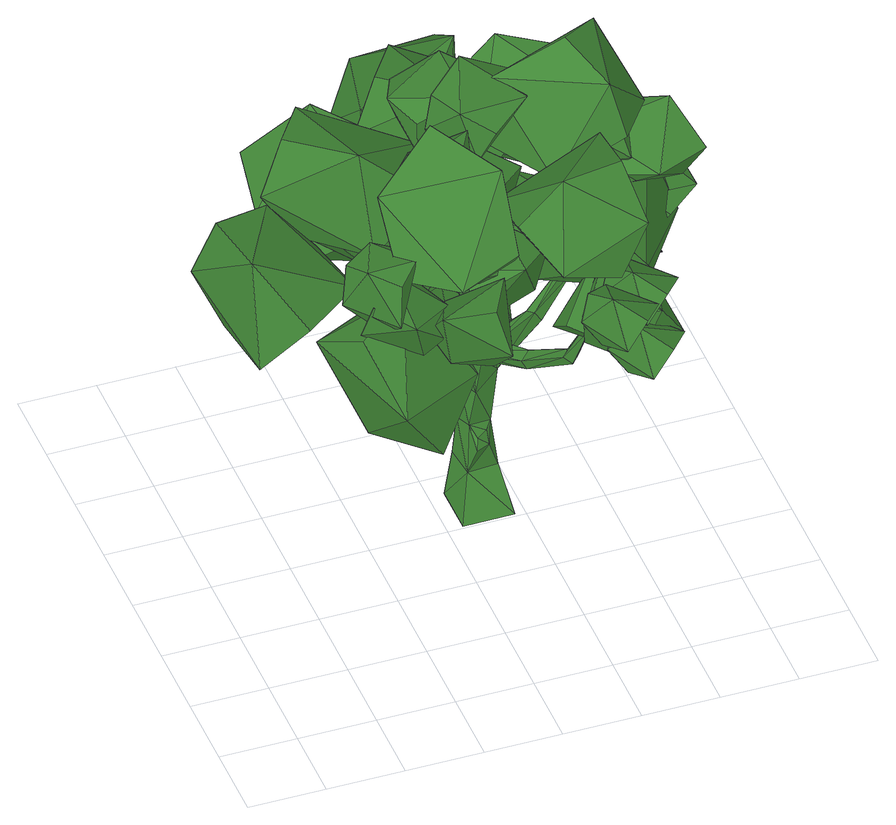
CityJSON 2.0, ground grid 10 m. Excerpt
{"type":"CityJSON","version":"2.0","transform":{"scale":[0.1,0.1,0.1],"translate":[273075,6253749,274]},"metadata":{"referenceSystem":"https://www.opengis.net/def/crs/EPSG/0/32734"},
"CityObjects":{
"tree1":{"type":"SolitaryVegetationObject","attributes":{"height":2,"width":0.155,"group":"standard","type":"broadleaf","footprint":[263508.92,6242828.87],"ground_height":14.4},"geometry":[{"type":"MultiSurface","lod":"2","boundaries":[[[0,1,2]],[[3,4,5]],[[0,6,7]],[[8,9,6]],[[9,10,11]],[[3,12,13]],[[2,8,0]],[[14,15,8]],[[15,16,10]],[[17,18,19]],[[2,20,14]],[[20,21,14]],[[22,16,21]],[[23,24,25]],[[7,20,1]],[[22,26,9]],[[9,23,22]],[[11,27,23]],[[28,29,30]],[[25,31,32]],[[33,34,35]],[[5,36,37]],[[38,39,40]],[[34,41,35]],[[28,38,34]],[[31,41,29]],[[39,42,43]],[[41,44,29]],[[29,39,30]],[[41,40,45]],[[46,42,47]],[[40,47,45]],[[39,46,40]],[[44,47,42]],[[48,49,50]],[[11,48,51]],[[11,12,3]],[[10,13,48]],[[52,53,54]],[[51,50,55]],[[12,55,52]],[[12,49,13]],[[56,57,58]],[[52,59,49]],[[49,56,50]],[[55,56,53]],[[60,57,61]],[[53,58,60]],[[53,61,54]],[[54,57,59]],[[62,63,64]],[[19,65,66]],[[67,65,62]],[[17,62,68]],[[10,17,32]],[[10,66,67]],[[16,19,66]],[[32,19,25]],[[64,69,70]],[[68,71,18]],[[18,63,65]],[[68,64,72]],[[70,73,74]],[[72,75,71]],[[63,75,69]],[[64,76,72]],[[73,77,74]],[[76,78,75]],[[75,73,69]],[[76,74,77]],[[79,80,81]],[[22,81,80]],[[9,79,6]],[[20,79,81]],[[82,83,84]],[[33,85,86]],[[33,28,34]],[[87,32,31]],[[33,36,88]],[[86,82,84]],[[27,37,82]],[[89,90,91]],[[82,92,93]],[[84,89,36]],[[37,89,92]],[[94,91,90]],[[89,95,92]],[[83,94,90]],[[93,95,94]],[[86,24,27]],[[86,85,24]],[[85,25,24]],[[5,87,88]],[[5,4,87]],[[4,32,87]],[[0,7,1]],[[0,8,6]],[[8,15,9]],[[9,15,10]],[[13,32,4]],[[4,3,13]],[[2,14,8]],[[14,21,15]],[[15,21,16]],[[17,68,18]],[[2,1,20]],[[20,22,21]],[[22,23,16]],[[25,16,23]],[[23,27,24]],[[7,6,20]],[[22,80,26]],[[9,11,23]],[[11,3,27]],[[28,31,29]],[[25,35,31]],[[35,25,85]],[[85,33,35]],[[37,3,5]],[[5,88,36]],[[38,30,39]],[[34,38,41]],[[28,30,38]],[[31,35,41]],[[39,44,42]],[[41,45,44]],[[29,44,39]],[[41,38,40]],[[46,43,42]],[[40,46,47]],[[39,43,46]],[[44,45,47]],[[48,13,49]],[[11,10,48]],[[11,51,12]],[[10,32,13]],[[52,55,53]],[[51,48,50]],[[12,51,55]],[[12,52,49]],[[56,59,57]],[[52,54,59]],[[49,59,56]],[[55,50,56]],[[60,58,57]],[[53,56,58]],[[53,60,61]],[[54,61,57]],[[62,65,63]],[[19,18,65]],[[67,66,65]],[[17,67,62]],[[10,67,17]],[[10,16,66]],[[16,25,19]],[[32,17,19]],[[64,63,69]],[[68,72,71]],[[18,71,63]],[[68,62,64]],[[70,69,73]],[[72,76,75]],[[63,71,75]],[[64,70,76]],[[73,78,77]],[[76,77,78]],[[75,78,73]],[[76,70,74]],[[79,26,80]],[[22,20,81]],[[9,26,79]],[[20,6,79]],[[82,93,83]],[[33,88,28]],[[28,88,31]],[[88,87,31]],[[33,84,36]],[[84,33,86]],[[86,27,82]],[[27,3,37]],[[89,83,90]],[[82,37,92]],[[84,83,89]],[[37,36,89]],[[94,95,91]],[[89,91,95]],[[83,93,94]],[[93,92,95]],[[96,97,98]],[[99,100,101]],[[102,103,104]],[[96,98,104]],[[105,106,107]],[[108,109,110]],[[111,112,113]],[[105,107,113]],[[114,115,116]],[[117,118,119]],[[120,121,122]],[[114,116,122]],[[123,124,125]],[[126,127,128]],[[129,130,131]],[[123,125,131]],[[132,133,134]],[[135,136,137]],[[138,139,140]],[[132,134,140]],[[141,142,143]],[[144,145,146]],[[147,148,149]],[[141,143,149]],[[150,151,152]],[[153,154,155]],[[156,157,158]],[[150,152,158]],[[159,160,161]],[[162,163,164]],[[165,166,167]],[[159,161,167]],[[168,169,170]],[[171,172,173]],[[174,175,176]],[[168,170,176]],[[177,178,179]],[[180,181,182]],[[183,184,185]],[[177,179,185]],[[186,187,188]],[[189,190,191]],[[192,193,194]],[[186,188,194]],[[195,196,197]],[[198,199,200]],[[201,202,203]],[[195,197,203]],[[204,205,206]],[[207,208,209]],[[210,211,212]],[[204,206,212]],[[213,214,215]],[[216,217,218]],[[219,220,221]],[[213,215,221]],[[222,223,224]],[[225,226,227]],[[228,229,230]],[[222,224,230]],[[231,232,233]],[[234,235,236]],[[237,238,239]],[[231,233,239]],[[240,241,242]],[[243,244,245]],[[246,247,248]],[[240,242,248]],[[249,250,251]],[[252,253,254]],[[255,256,257]],[[249,251,257]],[[258,259,260]],[[261,262,263]],[[264,265,266]],[[258,260,266]],[[267,268,269]],[[270,271,272]],[[273,274,275]],[[267,269,275]],[[276,277,278]],[[279,280,281]],[[282,283,284]],[[276,278,284]],[[285,286,287]],[[288,289,290]],[[291,292,293]],[[285,287,293]],[[294,295,296]],[[297,298,299]],[[300,301,302]],[[294,296,302]],[[303,304,305]],[[306,307,308]],[[309,310,311]],[[303,305,311]],[[312,313,314]],[[315,316,317]],[[318,319,320]],[[312,314,320]],[[321,322,323]],[[324,325,326]],[[327,328,329]],[[321,323,329]],[[330,331,332]],[[333,334,335]],[[336,337,338]],[[330,332,338]],[[339,340,341]],[[342,343,344]],[[345,346,347]],[[339,341,347]],[[348,349,350]],[[351,352,353]],[[354,355,356]],[[348,350,356]],[[357,358,359]],[[360,361,362]],[[363,364,365]],[[357,359,365]],[[366,367,368]],[[369,370,371]],[[372,373,374]],[[366,368,374]],[[375,376,377]],[[378,379,380]],[[381,382,383]],[[375,377,383]],[[384,385,386]],[[387,388,389]],[[390,391,392]],[[384,386,392]],[[393,394,395]],[[396,397,398]],[[399,400,401]],[[393,395,401]],[[402,403,404]],[[405,406,407]],[[408,409,410]],[[402,404,410]],[[411,412,413]],[[414,415,416]],[[417,418,419]],[[411,413,419]],[[419,416,417]],[[419,413,416]],[[413,414,416]],[[419,412,411]],[[419,418,412]],[[418,420,412]],[[416,418,417]],[[416,415,418]],[[415,420,418]],[[413,415,414]],[[413,412,415]],[[412,420,415]],[[410,407,408]],[[410,404,407]],[[404,405,407]],[[410,403,402]],[[410,409,403]],[[409,421,403]],[[407,409,408]],[[407,406,409]],[[406,421,409]],[[404,406,405]],[[404,403,406]],[[403,421,406]],[[401,398,399]],[[401,395,398]],[[395,396,398]],[[401,394,393]],[[401,400,394]],[[400,422,394]],[[398,400,399]],[[398,397,400]],[[397,422,400]],[[395,397,396]],[[395,394,397]],[[394,422,397]],[[392,389,390]],[[392,386,389]],[[386,387,389]],[[392,385,384]],[[392,391,385]],[[391,423,385]],[[389,391,390]],[[389,388,391]],[[388,423,391]],[[386,388,387]],[[386,385,388]],[[385,423,388]],[[383,380,381]],[[383,377,380]],[[377,378,380]],[[383,376,375]],[[383,382,376]],[[382,424,376]],[[380,382,381]],[[380,379,382]],[[379,424,382]],[[377,379,378]],[[377,376,379]],[[376,424,379]],[[374,371,372]],[[374,368,371]],[[368,369,371]],[[374,367,366]],[[374,373,367]],[[373,425,367]],[[371,373,372]],[[371,370,373]],[[370,425,373]],[[368,370,369]],[[368,367,370]],[[367,425,370]],[[365,362,363]],[[365,359,362]],[[359,360,362]],[[365,358,357]],[[365,364,358]],[[364,426,358]],[[362,364,363]],[[362,361,364]],[[361,426,364]],[[359,361,360]],[[359,358,361]],[[358,426,361]],[[356,353,354]],[[356,350,353]],[[350,351,353]],[[356,349,348]],[[356,355,349]],[[355,427,349]],[[353,355,354]],[[353,352,355]],[[352,427,355]],[[350,352,351]],[[350,349,352]],[[349,427,352]],[[347,344,345]],[[347,341,344]],[[341,342,344]],[[347,340,339]],[[347,346,340]],[[346,428,340]],[[344,346,345]],[[344,343,346]],[[343,428,346]],[[341,343,342]],[[341,340,343]],[[340,428,343]],[[338,335,336]],[[338,332,335]],[[332,333,335]],[[338,331,330]],[[338,337,331]],[[337,429,331]],[[335,337,336]],[[335,334,337]],[[334,429,337]],[[332,334,333]],[[332,331,334]],[[331,429,334]],[[329,326,327]],[[329,323,326]],[[323,324,326]],[[329,322,321]],[[329,328,322]],[[328,430,322]],[[326,328,327]],[[326,325,328]],[[325,430,328]],[[323,325,324]],[[323,322,325]],[[322,430,325]],[[320,317,318]],[[320,314,317]],[[314,315,317]],[[320,313,312]],[[320,319,313]],[[319,431,313]],[[317,319,318]],[[317,316,319]],[[316,431,319]],[[314,316,315]],[[314,313,316]],[[313,431,316]],[[311,308,309]],[[311,305,308]],[[305,306,308]],[[311,304,303]],[[311,310,304]],[[310,432,304]],[[308,310,309]],[[308,307,310]],[[307,432,310]],[[305,307,306]],[[305,304,307]],[[304,432,307]],[[302,299,300]],[[302,296,299]],[[296,297,299]],[[302,295,294]],[[302,301,295]],[[301,433,295]],[[299,301,300]],[[299,298,301]],[[298,433,301]],[[296,298,297]],[[296,295,298]],[[295,433,298]],[[293,290,291]],[[293,287,290]],[[287,288,290]],[[293,286,285]],[[293,292,286]],[[292,434,286]],[[290,292,291]],[[290,289,292]],[[289,434,292]],[[287,289,288]],[[287,286,289]],[[286,434,289]],[[284,281,282]],[[284,278,281]],[[278,279,281]],[[284,277,276]],[[284,283,277]],[[283,435,277]],[[281,283,282]],[[281,280,283]],[[280,435,283]],[[278,280,279]],[[278,277,280]],[[277,435,280]],[[275,272,273]],[[275,269,272]],[[269,270,272]],[[275,268,267]],[[275,274,268]],[[274,436,268]],[[272,274,273]],[[272,271,274]],[[271,436,274]],[[269,271,270]],[[269,268,271]],[[268,436,271]],[[266,263,264]],[[266,260,263]],[[260,261,263]],[[266,259,258]],[[266,265,259]],[[265,437,259]],[[263,265,264]],[[263,262,265]],[[262,437,265]],[[260,262,261]],[[260,259,262]],[[259,437,262]],[[257,254,255]],[[257,251,254]],[[251,252,254]],[[257,250,249]],[[257,256,250]],[[256,438,250]],[[254,256,255]],[[254,253,256]],[[253,438,256]],[[251,253,252]],[[251,250,253]],[[250,438,253]],[[248,245,246]],[[248,242,245]],[[242,243,245]],[[248,241,240]],[[248,247,241]],[[247,439,241]],[[245,247,246]],[[245,244,247]],[[244,439,247]],[[242,244,243]],[[242,241,244]],[[241,439,244]],[[239,236,237]],[[239,233,236]],[[233,234,236]],[[239,232,231]],[[239,238,232]],[[238,440,232]],[[236,238,237]],[[236,235,238]],[[235,440,238]],[[233,235,234]],[[233,232,235]],[[232,440,235]],[[230,227,228]],[[230,224,227]],[[224,225,227]],[[230,223,222]],[[230,229,223]],[[229,441,223]],[[227,229,228]],[[227,226,229]],[[226,441,229]],[[224,226,225]],[[224,223,226]],[[223,441,226]],[[221,218,219]],[[221,215,218]],[[215,216,218]],[[221,214,213]],[[221,220,214]],[[220,442,214]],[[218,220,219]],[[218,217,220]],[[217,442,220]],[[215,217,216]],[[215,214,217]],[[214,442,217]],[[212,209,210]],[[212,206,209]],[[206,207,209]],[[212,205,204]],[[212,211,205]],[[211,443,205]],[[209,211,210]],[[209,208,211]],[[208,443,211]],[[206,208,207]],[[206,205,208]],[[205,443,208]],[[203,200,201]],[[203,197,200]],[[197,198,200]],[[203,196,195]],[[203,202,196]],[[202,444,196]],[[200,202,201]],[[200,199,202]],[[199,444,202]],[[197,199,198]],[[197,196,199]],[[196,444,199]],[[194,191,192]],[[194,188,191]],[[188,189,191]],[[194,187,186]],[[194,193,187]],[[193,445,187]],[[191,193,192]],[[191,190,193]],[[190,445,193]],[[188,190,189]],[[188,187,190]],[[187,445,190]],[[185,182,183]],[[185,179,182]],[[179,180,182]],[[185,178,177]],[[185,184,178]],[[184,446,178]],[[182,184,183]],[[182,181,184]],[[181,446,184]],[[179,181,180]],[[179,178,181]],[[178,446,181]],[[176,173,174]],[[176,170,173]],[[170,171,173]],[[176,169,168]],[[176,175,169]],[[175,447,169]],[[173,175,174]],[[173,172,175]],[[172,447,175]],[[170,172,171]],[[170,169,172]],[[169,447,172]],[[167,164,165]],[[167,161,164]],[[161,162,164]],[[167,160,159]],[[167,166,160]],[[166,448,160]],[[164,166,165]],[[164,163,166]],[[163,448,166]],[[161,163,162]],[[161,160,163]],[[160,448,163]],[[158,155,156]],[[158,152,155]],[[152,153,155]],[[158,151,150]],[[158,157,151]],[[157,449,151]],[[155,157,156]],[[155,154,157]],[[154,449,157]],[[152,154,153]],[[152,151,154]],[[151,449,154]],[[149,146,147]],[[149,143,146]],[[143,144,146]],[[149,142,141]],[[149,148,142]],[[148,450,142]],[[146,148,147]],[[146,145,148]],[[145,450,148]],[[143,145,144]],[[143,142,145]],[[142,450,145]],[[140,137,138]],[[140,134,137]],[[134,135,137]],[[140,133,132]],[[140,139,133]],[[139,451,133]],[[137,139,138]],[[137,136,139]],[[136,451,139]],[[134,136,135]],[[134,133,136]],[[133,451,136]],[[131,128,129]],[[131,125,128]],[[125,126,128]],[[131,124,123]],[[131,130,124]],[[130,452,124]],[[128,130,129]],[[128,127,130]],[[127,452,130]],[[125,127,126]],[[125,124,127]],[[124,452,127]],[[122,119,120]],[[122,116,119]],[[116,117,119]],[[122,115,114]],[[122,121,115]],[[121,453,115]],[[119,121,120]],[[119,118,121]],[[118,453,121]],[[116,118,117]],[[116,115,118]],[[115,453,118]],[[113,110,111]],[[113,107,110]],[[107,108,110]],[[113,106,105]],[[113,112,106]],[[112,454,106]],[[110,112,111]],[[110,109,112]],[[109,454,112]],[[107,109,108]],[[107,106,109]],[[106,454,109]],[[104,101,102]],[[104,98,101]],[[98,99,101]],[[104,97,96]],[[104,103,97]],[[103,455,97]],[[101,103,102]],[[101,100,103]],[[100,455,103]],[[98,100,99]],[[98,97,100]],[[97,455,100]]]}]}
},
"vertices":[
[386,369,9],[320,304,9],[320,369,9],[368,334,252],[363,346,252],[364,333,263],[375,332,69],[386,304,9],[371,376,68],[371,347,127],[360,358,215],[374,332,217],[432,362,263],[426,373,259],[331,372,68],[363,372,128],[334,358,188],[350,392,242],[332,442,283],[340,386,239],[335,329,69],[334,365,128],[340,338,134],[346,330,188],[340,326,244],[334,337,242],[360,332,125],[350,319,246],[322,335,329],[257,346,409],[261,335,416],[313,348,324],[354,353,248],[341,318,266],[311,325,322],[302,338,317],[394,278,282],[402,279,267],[256,327,406],[153,335,394],[151,328,385],[253,338,399],[97,340,426],[99,336,428],[152,345,388],[150,338,378],[97,333,425],[95,337,423],[435,375,246],[467,375,309],[479,377,305],[441,363,248],[469,365,312],[464,354,369],[453,353,373],[481,367,307],[462,363,368],[510,366,414],[513,367,412],[452,361,371],[513,364,413],[510,364,415],[353,454,264],[326,495,270],[345,496,270],[328,450,263],[338,395,215],[354,396,225],[346,444,285],[331,529,251],[347,530,251],[328,499,286],[339,500,286],[329,577,276],[338,578,277],[333,533,265],[343,534,266],[335,575,284],[330,575,283],[361,323,110],[346,322,124],[342,314,111],[388,267,263],[416,218,311],[381,267,277],[336,326,253],[345,317,256],[357,344,261],[358,332,272],[426,228,314],[434,194,370],[438,199,371],[437,223,306],[426,212,303],[439,190,368],[444,196,369],[594,392,451],[560,320,522],[611,353,381],[561,304,339],[525,228,406],[501,359,330],[462,400,389],[423,328,458],[529,432,422],[163,385,426],[175,280,441],[113,396,363],[39,365,353],[46,259,365],[8,395,422],[36,384,498],[43,279,515],[111,412,483],[250,220,451],[284,152,375],[193,268,418],[125,244,380],[154,177,301],[96,199,441],[133,137,479],[163,66,404],[200,179,501],[467,155,651],[476,255,614],[387,138,655],[332,144,595],[337,243,556],[372,95,543],[449,103,516],[458,201,474],[483,104,590],[316,98,591],[312,146,687],[240,84,566],[179,138,560],[169,187,654],[219,189,510],[291,224,522],[285,277,616],[332,155,535],[467,253,350],[402,216,365],[491,268,401],[504,232,445],[441,194,463],[538,196,413],[523,167,365],[460,127,381],[507,214,335],[535,389,545],[600,352,560],[536,403,489],[543,368,443],[608,330,454],[499,332,457],[492,303,507],[555,262,520],[493,350,541],[188,376,426],[110,448,441],[233,400,363],[269,473,353],[194,548,365],[313,470,422],[284,460,498],[210,535,515],[245,389,483],[254,595,426],[314,682,441],[285,554,363],[362,528,353],[426,614,365],[365,485,422],[351,512,498],[415,596,515],[276,540,483],[480,374,473],[381,413,488],[513,413,410],[521,494,400],[424,538,412],[562,507,469],[539,487,545],[443,530,562],[528,407,530],[372,556,513],[445,479,528],[326,534,449],[285,464,440],[355,384,451],[242,469,509],[271,478,584],[341,398,602],[314,546,569],[231,493,505],[304,417,520],[184,472,442],[144,401,432],[214,321,444],[101,407,501],[130,415,577],[199,336,594],[173,483,562],[464,344,695],[376,363,643],[498,280,663],[516,268,586],[429,284,531],[561,333,579],[541,408,594],[455,429,538],[519,396,669],[311,655,373],[222,623,330],[344,594,410],[362,523,378],[276,486,334],[408,552,320],[387,605,265],[302,571,217],[365,662,316],[299,357,643],[350,399,656],[291,357,592],[325,348,555],[378,389,565],[339,301,572],[357,289,619],[411,329,631],[318,309,645],[358,341,463],[409,383,476],[350,341,413],[384,332,376],[436,374,385],[398,286,393],[416,274,439],[469,313,451],[376,293,466],[259,440,459],[310,482,472],[250,440,409],[285,431,372],[337,473,381],[299,385,389],[317,373,436],[370,413,447],[277,392,462],[246,485,368],[305,499,398],[226,529,351],[249,564,321],[308,581,349],[259,532,282],[286,488,285],[346,502,312],[257,466,321],[281,357,602],[343,356,627],[260,403,613],[280,449,601],[343,451,626],[284,441,551],[309,402,527],[372,403,549],[284,364,551],[281,148,498],[343,147,523],[260,194,509],[280,240,497],[343,243,522],[284,232,447],[309,194,423],[372,195,446],[284,156,448],[281,243,546],[343,242,571],[260,289,557],[280,335,546],[343,337,570],[284,326,495],[309,288,471],[372,289,494],[284,250,496],[213,135,475],[217,91,525],[249,171,483],[299,164,491],[306,121,542],[308,139,447],[284,96,431],[291,50,480],[236,115,434],[451,372,529],[454,328,580],[486,409,538],[536,402,546],[543,358,597],[545,376,502],[521,333,486],[528,287,535],[474,352,489],[231,314,559],[235,269,610],[267,350,568],[317,343,575],[324,299,626],[326,317,532],[302,274,516],[309,228,565],[255,293,518],[272,303,382],[276,258,433],[308,339,391],[358,332,399],[365,289,450],[367,306,355],[343,263,339],[350,217,388],[295,282,341],[363,250,472],[367,206,522],[398,287,480],[449,280,488],[456,236,539],[457,254,444],[434,211,428],[441,165,477],[386,230,431],[239,466,377],[242,421,427],[274,502,385],[324,495,393],[331,452,444],[333,470,349],[309,427,333],[316,381,382],[262,445,336],[466,206,439],[524,180,417],[430,194,405],[418,147,389],[474,118,365],[409,127,436],[441,126,476],[498,97,455],[449,176,477],[447,149,497],[463,106,517],[477,169,487],[506,158,465],[525,116,484],[485,149,435],[456,124,434],[473,81,452],[436,141,461],[447,126,430],[463,83,451],[477,146,421],[506,135,399],[525,93,418],[485,126,368],[456,101,368],[473,58,386],[436,118,395],[398,82,522],[414,39,542],[428,102,512],[457,91,490],[476,49,509],[436,82,460],[407,57,459],[424,14,477],[387,74,486],[321,163,511],[271,141,531],[312,187,475],[283,221,472],[231,202,491],[301,245,505],[308,233,547],[257,214,569],[333,197,537],[226,108,481],[184,91,519],[206,126,446],[176,160,446],[133,145,483],[203,189,468],[222,183,507],[181,169,546],[244,146,497],[588,317,406],[634,351,414],[556,329,435],[540,369,441],[584,406,451],[527,376,399],[552,373,362],[597,410,370],[567,332,369],[545,292,388],[579,319,349],[540,319,423],[526,362,422],[559,391,384],[487,353,402],[481,332,363],[512,361,323],[503,295,374],[170,103,580],[167,97,522],[200,135,588],[201,177,572],[198,173,514],[160,188,586],[122,167,578],[116,163,520],[135,127,593],[159,141,485],[569,373,329],[632,409,417],[142,126,538],[224,174,542],[448,10,521],[497,54,429],[497,77,496],[532,116,399],[300,392,446],[424,177,542],[334,229,452],[293,240,629],[512,299,599],[275,61,544],[389,290,559],[389,195,511],[389,404,615],[354,536,369],[369,479,440],[468,380,444],[409,396,624],[217,539,268],[370,369,540],[280,313,528],[421,375,535],[360,518,496],[421,680,449],[128,553,449],[625,292,519],[398,157,413],[252,232,707],[428,290,526],[218,92,316],[93,212,449],[482,250,501]
]}
